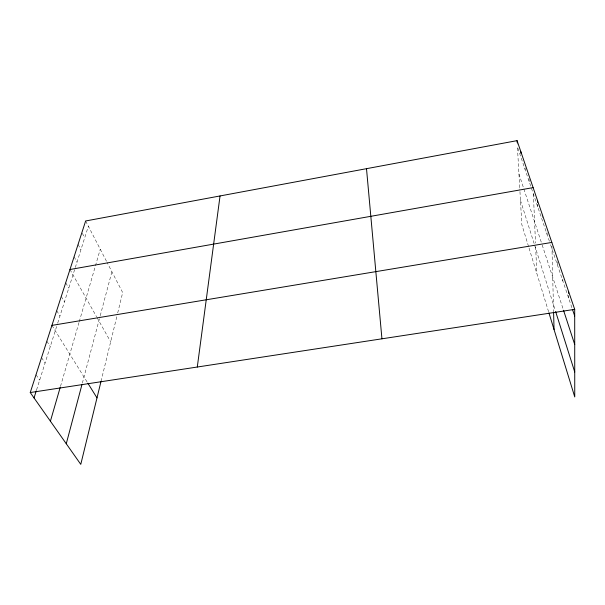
<?xml version="1.0" encoding="UTF-8"?>
<svg xmlns="http://www.w3.org/2000/svg" width="605" height="605" viewBox="0 0 605 605"><rect width="100%" height="100%" fill="white"/><g stroke="black" fill="none" stroke-linecap="round" stroke-linejoin="round"><path stroke-width="0.45" stroke-dasharray="3.02 2.27" d="M101.02 381.369L116.863 316.415M117.703 312.959L122.679 292.563L107.153 262.562M82.363 383.086L100.007 316.566M100.233 315.712L111.902 271.736M60.492 386.376L78.983 322.586M79.232 321.731L100.248 249.215M36.572 389.9L57.475 323.841M57.755 322.972L88.36 226.247M36.005 374.714L39.673 380.099M41.526 357.608L45.08 363M46.835 341.182L50.283 346.574M51.932 325.392L87.362 382.383M56.688 310.645L59.948 316.029M61.279 296.435L64.448 301.812M65.695 282.732L68.788 288.093M69.968 269.512L96.581 316.801M97.042 317.61L110.662 341.817M74.09 256.754L77.024 262.078M78.068 244.42L80.926 249.736M82.31 233.258L84.708 237.795M85.638 220.976L106.722 261.723M549.385 241.244L517.419 146.856L519.755 188.042M550.55 244.67L572.269 308.822M518.954 173.9L541.906 244.133M542.186 244.987L563.24 309.405M520.451 200.293L534.396 244.405M534.661 245.252L555.352 310.683M528.536 246.454L521.828 224.606L519.808 188.979M529.057 248.163L548.939 312.898M517.169 142.417L517.267 144.194M525.019 167.767L525.11 169.566M529.042 178.838L529.171 181.553M533.391 194.008L535.501 243.074M535.659 246.795L536.801 273.369M537.663 204.188L537.769 206.94M542.133 214.851L542.224 217.618M547.003 232.524L547.064 234.385M551.926 246.159L553.59 311.923M557.243 261.806L557.303 264.619M562.816 279.094L562.839 280.977M568.617 295.248L568.632 298.076"/><path stroke-width="0.91" d="M197.29 367.023L220.046 195.952M101.02 381.369L80.775 464.36L30.25 392.547L85.638 220.976L517.071 140.64L574.697 309.359L574.75 396.94L548.939 312.898M66.27 443.737L81.894 384.84M50.404 421.193L60.235 387.276M34.031 397.924L36.285 390.792M69.968 269.512L533.111 187.618M51.932 325.392L551.836 242.431M30.25 392.547L574.697 309.359M87.838 383.154L96.989 397.878M572.58 309.715L574.697 315.976M563.52 310.259L574.72 344.517M555.632 311.56L574.735 371.984M366.501 168.682L381.937 338.808M517.071 140.64L517.169 142.417M520.86 151.749L520.958 153.534M537.52 200.512L537.588 202.35M553.613 312.853L554.036 329.498M568.587 291.474L568.602 293.365"/></g></svg>
